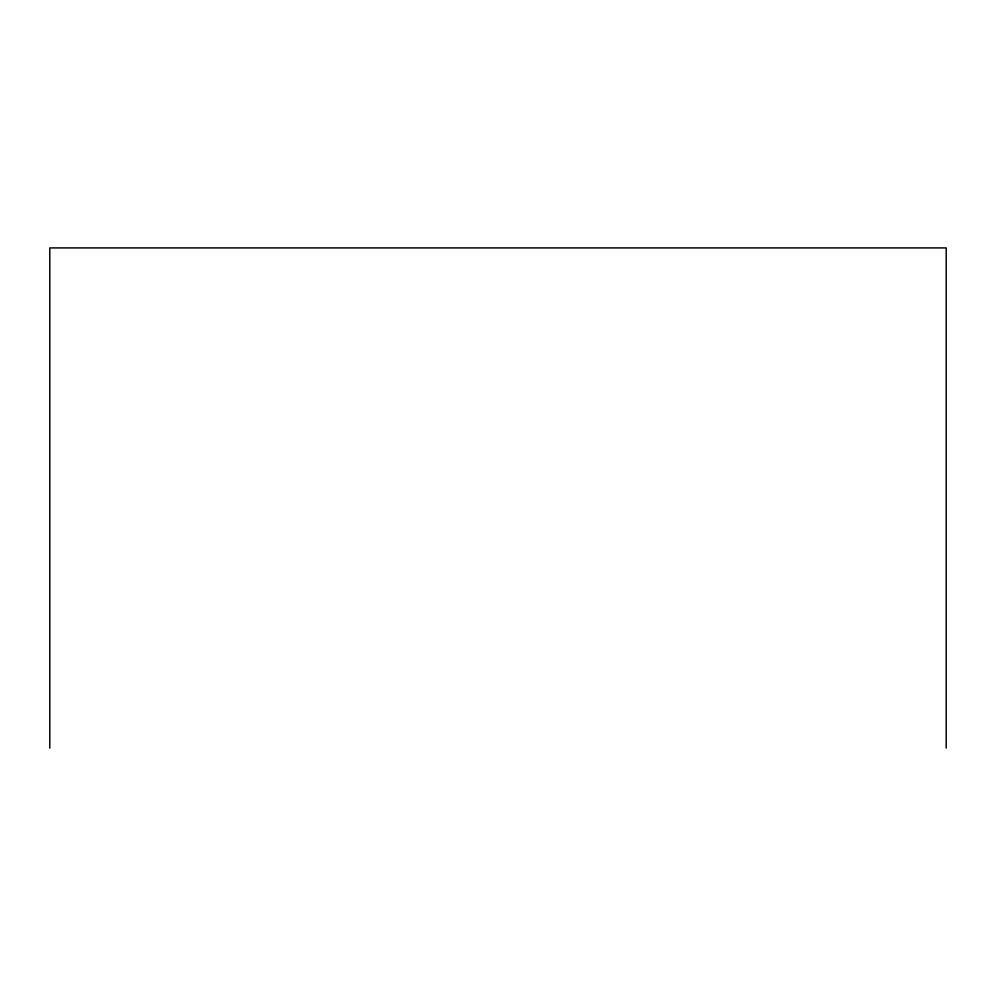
<?xml version="1.0" encoding="UTF-8"?>
<svg xmlns="http://www.w3.org/2000/svg" width="996" height="996" viewBox="0 0 996 996"><rect width="100%" height="100%" fill="white"/><g stroke="black" fill="none" stroke-linecap="round" stroke-linejoin="round"><path stroke-width="1.49" d="M946.2 748.083L946.2 247.917L49.8 247.917L49.8 748.083"/></g></svg>
